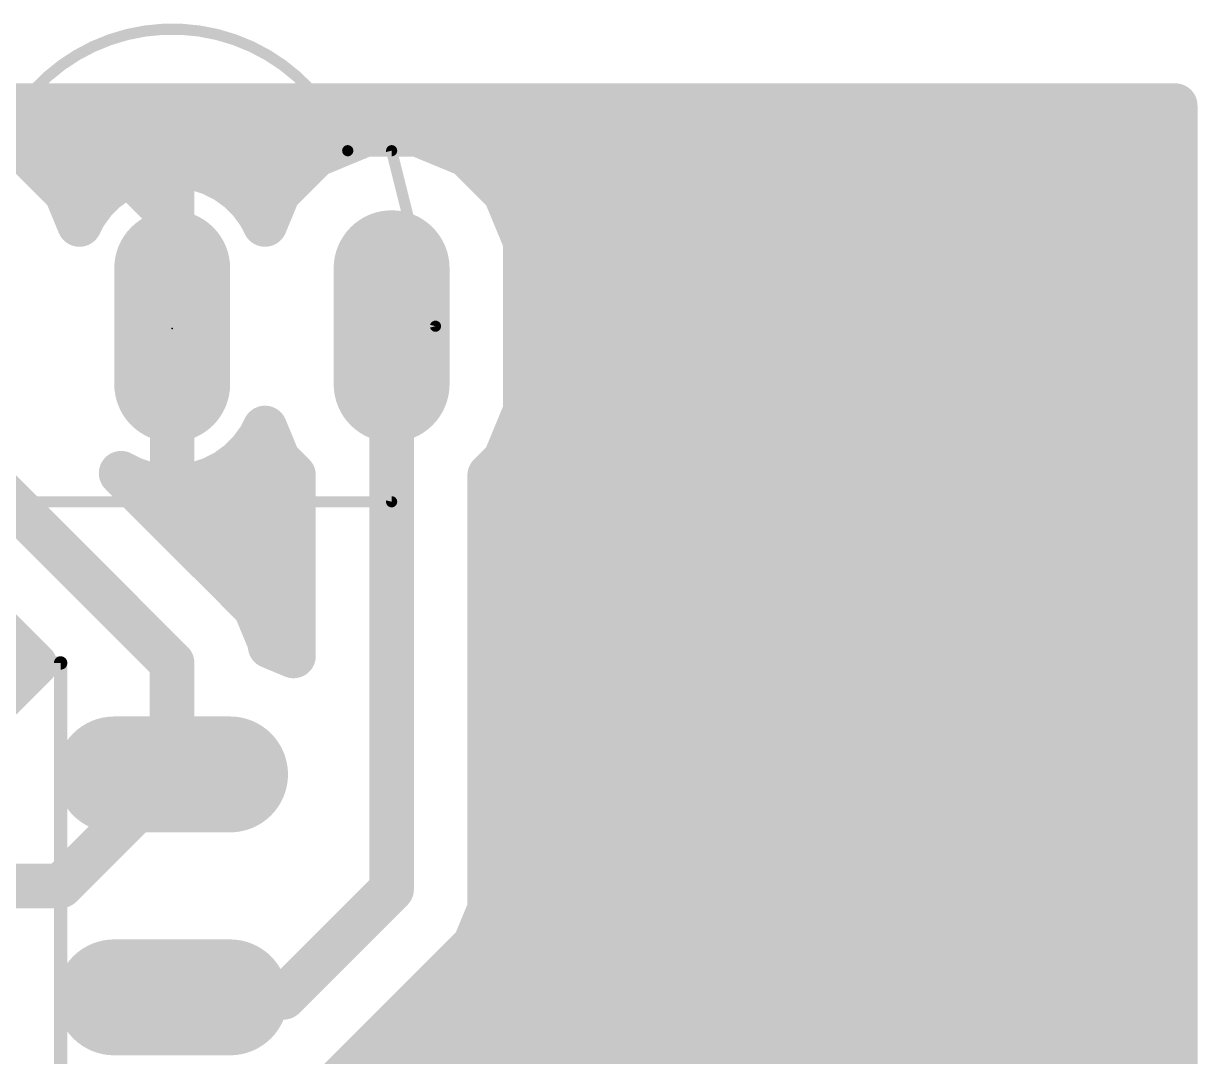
# Model space of a CAD drawing. Extents: x -1 to 30.7, y -1 to 60.6.
# Drawn here: x 17.36 to 30.73, y 48.86 to 60.63 of the extents above; entities that cross this region are included whole.
import ezdxf

# ---------------------------------------------------------------- set-up
doc = ezdxf.new("R2010")
doc.units = 0
for name, color, linetype in [('16', 175, 'CONTINUOUS'), ('17', 82, 'CONTINUOUS'), ('20', 30, 'CONTINUOUS'), ('21', 253, 'CONTINUOUS'), ('23', 7, 'CONTINUOUS')]:
    doc.layers.add(name, color=color, linetype=linetype)

# ---------------------------------------------------------------- blocks, each defined once
blk = doc.blocks.new('LONGP100')
at = {"const_width": 1}
blk.add_lwpolyline([(-0.5, 0), (0.5, 0)], dxfattribs=at)
at = {"const_width": 0.5}
for points in [[(-0.5, 0.25, 1), (-0.5, -0.25)], [(0.5, -0.25, 1), (0.5, 0.25)]]:
    blk.add_lwpolyline(points, format="xyb", dxfattribs=at)

msp = doc.modelspace()

# ---------------------------------------------------------------- linework, layer by layer
at = {"layer": '16', "const_width": 0.508}
for points in [[(0, 59.69), (30.48, 59.69)], [(17.78, 59.69), (13.97, 59.69)], [(19.0512, 58.4188), (17.78, 59.69)], [(30.48, 59.69), (30.48, 0)], [(0, 59.436), (30.48, 59.436)], [(17.4145, 59.129), (16.8543, 59.361)], [(21.2481, 59.361), (20.6879, 59.129)], [(21.8543, 59.361), (21.2481, 59.361)], [(22.4145, 59.129), (21.8543, 59.361)], [(17.8432, 58.7003), (17.4145, 59.129)], [(20.6879, 59.129), (20.2592, 58.7003)], [(22.8432, 58.7003), (22.4145, 59.129)], [(17.6155, 58.928), (18.6279, 58.928)], [(18.6027, 58.9198), (18.4388, 58.8363)], [(18.7776, 58.9766), (18.6027, 58.9198)], [(18.9592, 59.0054), (18.7776, 58.9766)], [(19.0512, 59.0054), (18.9592, 59.0054)], [(19.1432, 59.0054), (19.0512, 59.0054)], [(19.0512, 59.0054), (19.0512, 57.1766)], [(19.0512, 57.1766), (19.0512, 59.0054)], [(19.0512, 58.928), (19.0512, 58.928)], [(19.3248, 58.9766), (19.1432, 59.0054)], [(19.4997, 58.9198), (19.3248, 58.9766)], [(19.4745, 58.928), (20.4869, 58.928)], [(19.6636, 58.8363), (19.4997, 58.9198)], [(22.6155, 58.928), (30.48, 58.928)], [(18.4388, 58.8363), (18.29, 58.7282)], [(19.8124, 58.7282), (19.6636, 58.8363)], [(17.9941, 58.3359), (17.8432, 58.7003)], [(18.29, 58.7282), (18.16, 58.5982)], [(19.9424, 58.5982), (19.8124, 58.7282)], [(20.2592, 58.7003), (20.1083, 58.3359)], [(23.0752, 58.1401), (22.8432, 58.7003)], [(18.16, 58.5982), (18.0519, 58.4494)], [(20.0505, 58.4494), (19.9424, 58.5982)], [(17.9593, 58.42), (18.0369, 58.42)], [(18.0519, 58.4494), (17.9941, 58.3359)], [(19.0512, 58.42), (19.0512, 58.42)], [(19.0512, 57.1766), (19.0512, 58.4188)], [(20.1083, 58.3359), (20.0505, 58.4494)], [(20.0655, 58.42), (20.1431, 58.42)], [(22.9593, 58.42), (30.48, 58.42)], [(23.0752, 56.2131), (23.0752, 58.1401)], [(19.0512, 57.912), (19.0512, 57.912)], [(23.0752, 57.912), (30.48, 57.912)], [(19.0512, 57.404), (19.0512, 57.404)], [(23.0752, 57.404), (30.48, 57.404)], [(19.0512, 55.3478), (19.0512, 57.1766)], [(19.0512, 57.1766), (19.0512, 57.1766)], [(19.0512, 57.1766), (19.0512, 55.3478)], [(19.0512, 57.1766), (19.0512, 57.1766)], [(21.5512, 57.1766), (21.5512, 50.7612)], [(19.0512, 56.896), (19.0512, 56.896)], [(23.0752, 56.896), (30.48, 56.896)], [(19.0512, 56.388), (19.0512, 56.388)], [(23.0752, 56.388), (30.48, 56.388)], [(22.8432, 55.6529), (23.0752, 56.2131)], [(20.0505, 55.9038), (20.1083, 56.0173)], [(20.1083, 56.0173), (20.2592, 55.6529)], [(16.5512, 55.8388), (19.05, 53.34)], [(19.0512, 55.88), (19.0512, 55.88)], [(19.9424, 55.755), (20.0505, 55.9038)], [(20.0332, 55.88), (20.1652, 55.88)], [(22.9372, 55.88), (30.48, 55.88)], [(19.8124, 55.625), (19.9424, 55.755)], [(19.6636, 55.5169), (19.8124, 55.625)], [(20.2592, 55.6529), (20.4336, 55.4785)], [(22.6688, 55.4785), (22.8432, 55.6529)], [(19.6831, 54.2875), (18.469, 55.5015)], [(18.469, 55.5015), (18.6027, 55.4334)], [(18.6027, 55.4334), (18.7776, 55.3766)], [(19.3248, 55.3766), (19.4997, 55.4334)], [(19.4997, 55.4334), (19.6636, 55.5169)], [(20.4336, 55.4785), (20.4336, 53.42)], [(22.6688, 50.5389), (22.6688, 55.4785)], [(18.5985, 55.372), (18.8064, 55.372)], [(18.7776, 55.3766), (18.9592, 55.3478)], [(18.9592, 55.3478), (19.0512, 55.3478)], [(19.0512, 55.372), (19.0512, 55.372)], [(19.0512, 55.3478), (19.1432, 55.3478)], [(19.1432, 55.3478), (19.3248, 55.3766)], [(19.296, 55.372), (20.4336, 55.372)], [(22.6688, 55.372), (30.48, 55.372)], [(15.6037, 55.2057), (17.4869, 53.3226)], [(19.1065, 54.864), (20.4336, 54.864)], [(22.6688, 54.864), (30.48, 54.864)], [(19.6145, 54.356), (20.4336, 54.356)], [(22.6688, 54.356), (30.48, 54.356)], [(19.9975, 53.9731), (19.6831, 54.2875)], [(20.1676, 53.5623), (19.9975, 53.9731)], [(20.0493, 53.848), (20.4336, 53.848)], [(22.6688, 53.848), (30.48, 53.848)], [(20.1676, 53.5302), (20.1676, 53.5623)], [(20.4336, 53.42), (20.1676, 53.5302)], [(12.9757, 53.34), (17.4695, 53.34)], [(17.4869, 53.3226), (17.0976, 52.9333)], [(19.05, 53.34), (19.05, 52.07)], [(22.6688, 53.34), (30.48, 53.34)], [(22.6688, 52.832), (30.48, 52.832)], [(22.6688, 52.324), (30.48, 52.324)], [(17.78, 50.8), (19.05, 52.07)], [(22.6688, 51.816), (30.48, 51.816)], [(22.6688, 51.308), (30.48, 51.308)], [(16.51, 50.8), (17.78, 50.8)], [(21.5512, 50.7612), (20.32, 49.53)], [(22.6688, 50.8), (30.48, 50.8)], [(22.4987, 50.1281), (22.6688, 50.5389)], [(22.5665, 50.292), (30.48, 50.292)], [(21.2675, 48.8969), (22.4987, 50.1281)], [(22.1545, 49.784), (30.48, 49.784)], [(20.32, 49.53), (19.05, 49.53)], [(21.6465, 49.276), (30.48, 49.276)], [(20.9531, 48.5825), (21.2675, 48.8969)], [(21.1385, 48.768), (30.48, 48.768)]]:
    msp.add_lwpolyline(points, dxfattribs=at)
at = {"layer": '16', "const_width": 0.254}
for points in [[(17.8698, 59.7798, 1), (17.6902, 59.6002)], [(17.78, 59.563, 1), (17.78, 59.817)], [(30.607, 59.69, 1), (30.353, 59.69)], [(30.48, 59.563, 1), (30.48, 59.817)], [(30.48, 59.309, 1), (30.48, 59.563)], [(21.2481, 59.488, 1), (21.2481, 59.234)], [(21.2967, 59.2437, 1), (21.1995, 59.4783)], [(21.9029, 59.4783, 1), (21.8057, 59.2437)], [(21.8543, 59.234, 1), (21.8543, 59.488)], [(17.5043, 59.2188, 1), (17.3247, 59.0392)], [(17.3659, 59.0116, 1), (17.4631, 59.2463)], [(20.6393, 59.2463, 1), (20.7365, 59.0116)], [(20.7777, 59.0392, 1), (20.5981, 59.2188)], [(22.5043, 59.2188, 1), (22.3247, 59.0392)], [(22.3659, 59.0116, 1), (22.4631, 59.2463)], [(17.6155, 59.055, 1), (17.6155, 58.801)], [(18.5634, 59.0406, 1), (18.6419, 58.799)], [(18.6603, 58.8066, 1), (18.545, 59.033)], [(18.6279, 58.801, 1), (18.6279, 59.055)], [(18.7577, 59.1021, 1), (18.7975, 58.8512)], [(18.8168, 58.8558, 1), (18.7384, 59.0974)], [(18.9592, 59.1324, 1), (18.9592, 58.8784)], [(19.0512, 59.1324, 1), (19.0512, 58.8784)], [(19.1782, 59.0054, 1), (18.9242, 59.0054)], [(19.1782, 59.0054, 1), (18.9242, 59.0054)], [(19.0512, 59.055, 1), (19.0512, 58.801)], [(18.9791, 58.88, 1), (18.9394, 59.1308)], [(19.163, 59.1308, 1), (19.1233, 58.88)], [(19.0512, 58.8784, 1), (19.0512, 59.1324)], [(19.0512, 58.801, 1), (19.0512, 59.055)], [(19.1432, 58.8784, 1), (19.1432, 59.1324)], [(19.364, 59.0974, 1), (19.2856, 58.8558)], [(19.3049, 58.8512, 1), (19.3447, 59.1021)], [(19.4745, 59.055, 1), (19.4745, 58.801)], [(19.5574, 59.033, 1), (19.4421, 58.8066)], [(19.4605, 58.799, 1), (19.539, 59.0406)], [(20.4869, 58.801, 1), (20.4869, 59.055)], [(22.6155, 59.055, 1), (22.6155, 58.801)], [(30.48, 58.801, 1), (30.48, 59.055)], [(18.3812, 58.9495, 1), (18.4965, 58.7231)], [(18.5135, 58.7336, 1), (18.3642, 58.939)], [(19.7382, 58.939, 1), (19.5889, 58.7336)], [(19.6059, 58.7231, 1), (19.7212, 58.9495)], [(17.9605, 58.7489, 1), (17.7258, 58.6517)], [(17.7534, 58.6105, 1), (17.933, 58.7901)], [(18.2154, 58.8309, 1), (18.3647, 58.6255)], [(18.3798, 58.6384, 1), (18.2002, 58.818)], [(19.9022, 58.818, 1), (19.7226, 58.6384)], [(19.7377, 58.6255, 1), (19.887, 58.8309)], [(20.1694, 58.7901, 1), (20.349, 58.6105)], [(20.3765, 58.6517, 1), (20.1419, 58.7489)], [(22.9605, 58.7489, 1), (22.7258, 58.6517)], [(22.7534, 58.6105, 1), (22.933, 58.7901)], [(18.0702, 58.688, 1), (18.2498, 58.5084)], [(18.2627, 58.5235, 1), (18.0572, 58.6728)], [(20.0451, 58.6728, 1), (19.8397, 58.5235)], [(19.8526, 58.5084, 1), (20.0322, 58.688)], [(17.9593, 58.547, 1), (17.9593, 58.293)], [(17.9491, 58.524, 1), (18.1546, 58.3747)], [(18.1651, 58.3917, 1), (17.9387, 58.507)], [(18.0369, 58.293, 1), (18.0369, 58.547)], [(19.0512, 58.547, 1), (19.0512, 58.293)], [(19.1782, 58.4188, 1), (18.9242, 58.4188)], [(18.9614, 58.329, 1), (19.141, 58.5086)], [(19.0512, 58.293, 1), (19.0512, 58.547)], [(20.1637, 58.507, 1), (19.9373, 58.3917)], [(20.0655, 58.547, 1), (20.0655, 58.293)], [(19.9478, 58.3747, 1), (20.1532, 58.524)], [(20.1431, 58.293, 1), (20.1431, 58.547)], [(22.9593, 58.547, 1), (22.9593, 58.293)], [(30.48, 58.293, 1), (30.48, 58.547)], [(17.8809, 58.3936, 1), (18.1073, 58.2783)], [(17.8768, 58.2873, 1), (18.1114, 58.3845)], [(19.991, 58.3845, 1), (20.2256, 58.2873)], [(19.9951, 58.2783, 1), (20.2215, 58.3936)], [(23.2022, 58.1401, 1), (22.9482, 58.1401)], [(22.9579, 58.0915, 1), (23.1925, 58.1887)], [(19.0512, 58.039, 1), (19.0512, 57.785)], [(19.0512, 57.785, 1), (19.0512, 58.039)], [(23.0752, 58.039, 1), (23.0752, 57.785)], [(30.48, 57.785, 1), (30.48, 58.039)], [(19.0512, 57.531, 1), (19.0512, 57.277)], [(19.0512, 57.277, 1), (19.0512, 57.531)], [(23.0752, 57.531, 1), (23.0752, 57.277)], [(30.48, 57.277, 1), (30.48, 57.531)], [(19.1782, 57.1766, 1), (18.9242, 57.1766)], [(19.0512, 57.3036, 1), (19.0512, 57.0496)], [(19.1782, 57.1766, 1), (18.9242, 57.1766)], [(19.0512, 57.3036, 1), (19.0512, 57.0496)], [(19.0512, 57.0496, 1), (19.0512, 57.3036)], [(19.0512, 57.0496, 1), (19.0512, 57.3036)], [(21.6782, 57.1766, 1), (21.4242, 57.1766)], [(18.9242, 57.1766, 1), (19.1782, 57.1766)], [(18.9242, 57.1766, 1), (19.1782, 57.1766)], [(18.9242, 57.1766, 1), (19.1782, 57.1766)], [(19.0512, 57.023, 1), (19.0512, 56.769)], [(19.0512, 56.769, 1), (19.0512, 57.023)], [(23.0752, 57.023, 1), (23.0752, 56.769)], [(30.48, 56.769, 1), (30.48, 57.023)], [(19.0512, 56.515, 1), (19.0512, 56.261)], [(19.0512, 56.261, 1), (19.0512, 56.515)], [(23.0752, 56.515, 1), (23.0752, 56.261)], [(30.48, 56.261, 1), (30.48, 56.515)], [(23.1925, 56.1645, 1), (22.9579, 56.2617)], [(22.9482, 56.2131, 1), (23.2022, 56.2131)], [(20.2256, 56.0659, 1), (19.991, 55.9687)], [(20.2215, 55.9596, 1), (19.9951, 56.0749)], [(19.0512, 56.007, 1), (19.0512, 55.753)], [(19.0512, 55.753, 1), (19.0512, 56.007)], [(20.0332, 56.007, 1), (20.0332, 55.753)], [(19.9373, 55.9615, 1), (20.1637, 55.8462)], [(20.1532, 55.8292, 1), (19.9478, 55.9785)], [(20.1652, 55.753, 1), (20.1652, 56.007)], [(22.9372, 56.007, 1), (22.9372, 55.753)], [(30.48, 55.753, 1), (30.48, 56.007)], [(19.8397, 55.8297, 1), (20.0451, 55.6804)], [(20.0322, 55.6652, 1), (19.8526, 55.8448)], [(19.7226, 55.7148, 1), (19.9022, 55.5352)], [(19.887, 55.5222, 1), (19.7377, 55.7277)], [(20.349, 55.7427, 1), (20.1694, 55.5631)], [(20.1419, 55.6043, 1), (20.3765, 55.7015)], [(22.7258, 55.7015, 1), (22.9605, 55.6043)], [(22.933, 55.5631, 1), (22.7534, 55.7427)], [(18.5267, 55.6147, 1), (18.4113, 55.3884)], [(18.5588, 55.5913, 1), (18.3792, 55.4117)], [(18.6419, 55.5542, 1), (18.5634, 55.3126)], [(18.545, 55.3202, 1), (18.6603, 55.5466)], [(19.4421, 55.5466, 1), (19.5574, 55.3202)], [(19.539, 55.3126, 1), (19.4605, 55.5542)], [(19.5889, 55.6196, 1), (19.7382, 55.4141)], [(19.7212, 55.4037, 1), (19.6059, 55.6301)], [(20.5606, 55.4785, 1), (20.3066, 55.4785)], [(20.3438, 55.3887, 1), (20.5234, 55.5683)], [(22.7958, 55.4785, 1), (22.5418, 55.4785)], [(22.579, 55.5683, 1), (22.7586, 55.3887)], [(18.5985, 55.499, 1), (18.5985, 55.245)], [(18.7975, 55.502, 1), (18.7577, 55.2511)], [(18.7384, 55.2558, 1), (18.8168, 55.4974)], [(18.8064, 55.245, 1), (18.8064, 55.499)], [(18.9592, 55.4748, 1), (18.9592, 55.2208)], [(19.0512, 55.499, 1), (19.0512, 55.245)], [(19.0512, 55.4748, 1), (19.0512, 55.2208)], [(18.9394, 55.2224, 1), (18.9791, 55.4732)], [(19.1233, 55.4732, 1), (19.163, 55.2224)], [(19.0512, 55.245, 1), (19.0512, 55.499)], [(19.0512, 55.2208, 1), (19.0512, 55.4748)], [(19.1432, 55.2208, 1), (19.1432, 55.4748)], [(19.296, 55.499, 1), (19.296, 55.245)], [(19.2856, 55.4974, 1), (19.364, 55.2558)], [(19.3447, 55.2511, 1), (19.3049, 55.502)], [(20.4336, 55.245, 1), (20.4336, 55.499)], [(22.6688, 55.499, 1), (22.6688, 55.245)], [(30.48, 55.245, 1), (30.48, 55.499)], [(18.9242, 55.3478, 1), (19.1782, 55.3478)], [(18.9242, 55.3478, 1), (19.1782, 55.3478)], [(19.1065, 54.991, 1), (19.1065, 54.737)], [(20.4336, 54.737, 1), (20.4336, 54.991)], [(22.6688, 54.991, 1), (22.6688, 54.737)], [(30.48, 54.737, 1), (30.48, 54.991)], [(19.6145, 54.483, 1), (19.6145, 54.229)], [(20.4336, 54.229, 1), (20.4336, 54.483)], [(22.6688, 54.483, 1), (22.6688, 54.229)], [(30.48, 54.229, 1), (30.48, 54.483)], [(19.7729, 54.3773, 1), (19.5933, 54.1977)], [(19.5933, 54.1977, 1), (19.7729, 54.3773)], [(20.1148, 54.0217, 1), (19.8801, 53.9245)], [(19.9077, 53.8833, 1), (20.0873, 54.0629)], [(20.0493, 53.975, 1), (20.0493, 53.721)], [(20.4336, 53.721, 1), (20.4336, 53.975)], [(22.6688, 53.975, 1), (22.6688, 53.721)], [(30.48, 53.721, 1), (30.48, 53.975)], [(20.2946, 53.5623, 1), (20.0406, 53.5623)], [(20.2162, 53.6475, 1), (20.119, 53.4129)], [(20.0406, 53.5302, 1), (20.2946, 53.5302)], [(20.0503, 53.5137, 1), (20.2849, 53.6109)], [(20.385, 53.3027, 1), (20.4822, 53.5373)], [(17.5767, 53.2328, 1), (17.3971, 53.4124)], [(17.3971, 53.2328, 1), (17.5767, 53.4124)], [(17.4695, 53.213, 1), (17.4695, 53.467)], [(19.177, 53.34, 1), (18.923, 53.34)], [(18.9602, 53.2502, 1), (19.1398, 53.4298)], [(20.3066, 53.42, 1), (20.5606, 53.42)], [(22.6688, 53.467, 1), (22.6688, 53.213)], [(30.48, 53.213, 1), (30.48, 53.467)], [(22.6688, 52.959, 1), (22.6688, 52.705)], [(30.48, 52.705, 1), (30.48, 52.959)], [(22.6688, 52.451, 1), (22.6688, 52.197)], [(30.48, 52.197, 1), (30.48, 52.451)], [(19.1398, 51.9802, 1), (18.9602, 52.1598)], [(18.923, 52.07, 1), (19.177, 52.07)], [(22.6688, 51.943, 1), (22.6688, 51.689)], [(30.48, 51.689, 1), (30.48, 51.943)], [(22.6688, 51.435, 1), (22.6688, 51.181)], [(30.48, 51.181, 1), (30.48, 51.435)], [(17.6902, 50.8898, 1), (17.8698, 50.7102)], [(17.78, 50.673, 1), (17.78, 50.927)], [(21.641, 50.6714, 1), (21.4614, 50.851)], [(22.6688, 50.927, 1), (22.6688, 50.673)], [(30.48, 50.673, 1), (30.48, 50.927)], [(21.4242, 50.7612, 1), (21.6782, 50.7612)], [(22.7861, 50.4903, 1), (22.5515, 50.5875)], [(22.5418, 50.5389, 1), (22.7958, 50.5389)], [(22.5665, 50.419, 1), (22.5665, 50.165)], [(30.48, 50.165, 1), (30.48, 50.419)], [(22.3813, 50.1767, 1), (22.616, 50.0795)], [(22.5885, 50.0383, 1), (22.4089, 50.2179)], [(22.1545, 49.911, 1), (22.1545, 49.657)], [(30.48, 49.657, 1), (30.48, 49.911)], [(19.05, 49.657, 1), (19.05, 49.403)], [(20.32, 49.403, 1), (20.32, 49.657)], [(20.2302, 49.6198, 1), (20.4098, 49.4402)], [(21.6465, 49.403, 1), (21.6465, 49.149)], [(30.48, 49.149, 1), (30.48, 49.403)], [(21.1777, 48.9867, 1), (21.3573, 48.8071)], [(21.3573, 48.8071, 1), (21.1777, 48.9867)], [(21.1385, 48.895, 1), (21.1385, 48.641)], [(30.48, 48.641, 1), (30.48, 48.895)]]:
    msp.add_lwpolyline(points, format="xyb", dxfattribs=at)
at = {"layer": '20', "const_width": 0.508}
for points in [[(19.812, 59.69), (16.002, 59.69)], [(25.146, 59.69), (21.336, 59.69)], [(30.48, 59.69), (26.67, 59.69)], [(30.48, 56.8416), (30.48, 59.69)], [(30.48, 52.4691), (30.48, 55.3176)], [(30.48, 48.0967), (30.48, 50.9451)]]:
    msp.add_lwpolyline(points, dxfattribs=at)
at = {"layer": '20', "const_width": 0.254}
for points in [[(19.812, 59.563, 1), (19.812, 59.817)], [(21.336, 59.817, 1), (21.336, 59.563)], [(25.146, 59.563, 1), (25.146, 59.817)], [(26.67, 59.817, 1), (26.67, 59.563)], [(30.607, 59.69, 1), (30.353, 59.69)], [(30.48, 59.563, 1), (30.48, 59.817)], [(30.353, 56.8416, 1), (30.607, 56.8416)], [(30.607, 55.3176, 1), (30.353, 55.3176)], [(30.353, 52.4691, 1), (30.607, 52.4691)], [(30.607, 50.9451, 1), (30.353, 50.9451)]]:
    msp.add_lwpolyline(points, format="xyb", dxfattribs=at)
at = {"layer": '21'}
for points, const_width in [([(21.0512, 59.1766, 0.693), (17.0512, 59.1766)], 0.127), ([(21.0512, 59.2084, 1), (21.0512, 59.1448)], 0.0635), ([(21.0215, 59.1655, 1), (21.0809, 59.1877)], 0.0635), ([(21.0512, 59.1448, 1), (21.0512, 59.2084)], 0.0635), ([(21.582, 59.1843, 1), (21.5204, 59.1689)], 0.0635), ([(21.5512, 59.1448, 1), (21.5512, 59.2084)], 0.0635), ([(22.082, 57.1689, 1), (22.0204, 57.1843)], 0.0635), ([(22.0204, 57.1689, 1), (22.082, 57.1843)], 0.0635), ([(21.5204, 55.1843, 1), (21.582, 55.1689)], 0.0635), ([(21.5512, 55.1448, 1), (21.5512, 55.2084)], 0.0635), ([(17.8181, 53.34, 1), (17.7419, 53.34)], 0.0762), ([(17.78, 53.3019, 1), (17.78, 53.3781)], 0.0762), ([(24.765, 43.18, 3), (20.955, 43.18)], 0.254)]:
    msp.add_lwpolyline(points, format="xyb", dxfattribs=dict(at, const_width=const_width))
for points, const_width in [([(17.0512, 59.1766), (21.0512, 59.1766)], 0.127), ([(21.0512, 59.1766), (21.5512, 59.1766)], 0.127), ([(21.5512, 59.1766), (22.0512, 57.1766)], 0.127), ([(22.0512, 57.1766), (21.5512, 55.1766)], 0.127), ([(21.5512, 55.1766), (16.5512, 55.1766)], 0.127), ([(17.78, 53.34), (15.875, 53.34)], 0.1524), ([(17.78, 53.34), (17.78, 43.18)], 0.1524)]:
    msp.add_lwpolyline(points, dxfattribs=dict(at, const_width=const_width))
at = {"layer": '23'}
msp.add_point((19.05, 57.15), dxfattribs=at)

# ---------------------------------------------------------------- block references
at = {"layer": '17', "xscale": 1.3208, "yscale": 1.3208, "rotation": 270}
for p in [(19.0512, 57.1766), (19.0512, 57.1766), (21.5512, 57.1766), (21.5512, 57.1766)]:
    msp.add_blockref('LONGP100', p, dxfattribs=at)
at = {"layer": '17', "xscale": 1.3208, "yscale": 1.3208}
for p in [(19.05, 52.07), (19.05, 52.07), (19.05, 49.53), (19.05, 49.53)]:
    msp.add_blockref('LONGP100', p, dxfattribs=at)

doc.saveas('drawing.dxf')
